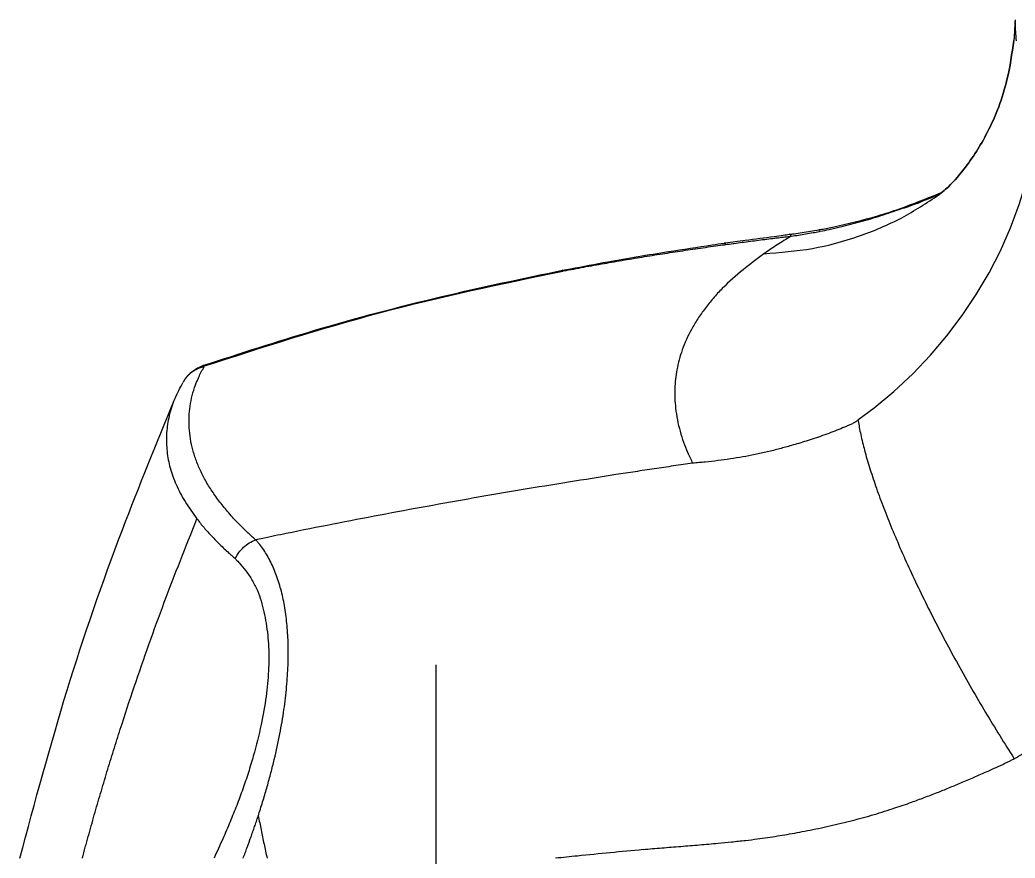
# Model space of a CAD drawing. Extents: x 589 to 1183, y 15 to 435.
# Drawn here: x 961.29 to 1005.05, y 195.07 to 231.92 of the extents above; entities that cross this region are included whole.
import ezdxf

# ---------------------------------------------------------------- set-up
doc = ezdxf.new("R2010")
doc.units = 0
doc.header["$LTSCALE"] = 7
doc.header["$MEASUREMENT"] = 0
doc.linetypes.add('CENTER', pattern=[2, 1.25, -0.25, 0.25, -0.25])
doc.layers.add('CL', color=1, linetype='CENTER')
doc.layers.add('DWG', color=7, linetype='CONTINUOUS')

msp = doc.modelspace()

# ---------------------------------------------------------------- linework, layer by layer
at = {"layer": 'CL'}
msp.add_line((979.5815971870834, 203.5737976793171), (979.5815971831148, 145.0737976986172), dxfattribs=at)
at = {"layer": 'DWG'}
for p, q in [((1001.709659046083, 224.2282409621171), (1001.724845856783, 224.239119630317)), ((995.1326492581829, 222.4913389302174), (995.1323029362829, 222.4912950852167)), ((992.2626783653832, 222.105208104017), (992.2620158172831, 222.1051182341171)), ((969.3300482356835, 216.7199090033173), (969.329690669183, 216.7197847236171)), ((968.6517184341828, 216.251116751117), (968.6455860287833, 216.244157770117)), ((968.5277533404833, 216.0929019758169), (968.4681963130834, 215.997456690417)), ((968.1031835330832, 215.2635482517171), (968.1031073171825, 215.2633678743168))]:
    msp.add_line(p, q, dxfattribs=at)
msp.add_lwpolyline([(998.1339775365823, 214.3318099803173), (998.8536369603821, 214.8618926219169), (999.7270170872821, 215.587860395417), (1000.553120847082, 216.359817487617), (1001.329845456482, 217.1741021556172), (1002.055523190882, 218.0274333324173), (1002.728703854882, 218.9169106273175), (1003.347574704482, 219.8395611400174), (1003.909960446682, 220.7921944408172), (1004.413758298282, 221.7713300609175), (1004.856865475982, 222.7740313548175), (1005.236961667382, 223.7960927562171), (1005.551146481882, 224.8315503368176), (1005.797752194782, 225.8760172557177), (1005.975546140082, 226.9268650340173), (1006.082933102982, 227.9807219676177)], dxfattribs=at)
for points in [[(1005.052378617082, 231.915649717017), (1005.013056899882, 231.181485158917)], [(1005.052477788183, 231.913831396017), (1005.051103232483, 231.7972360913172), (1005.101109004182, 230.9998035106173)], [(1005.013056899882, 231.181485158917), (1004.997552467582, 231.0130265319171)], [(1004.997552467582, 231.0130265319171), (1004.695022812083, 229.2853013822169), (1003.827646488883, 226.9684892445171), (1002.798813148983, 225.3478544351169), (1001.998466283982, 224.4702370882169), (1001.724877509283, 224.2390792466172)], [(1001.724877509283, 224.2390792466172), (1001.998466283983, 224.4702370882169), (1002.798813149083, 225.3478544351169), (1003.827646488883, 226.9684892445171), (1004.695022812083, 229.2853013822169), (1004.997552467583, 231.0130265319171)], [(993.9970977094827, 221.6350976254171), (996.1418368273835, 221.8739176799172), (998.1734630993833, 222.4081548638169), (1000.069421445183, 223.221747045317), (1001.709658981883, 224.2282410519169)], [(1000.016817322683, 223.6258594838173), (1001.669346696883, 224.2672795487169)], [(1000.022618915583, 223.610060079217), (1000.342340313083, 223.726766453417), (1000.645755675483, 223.842098091417), (1000.967283305283, 223.9691175144171), (1001.317873175883, 224.1136073434172), (1001.670324259583, 224.2648663080172)], [(1000.024587783383, 223.6102243821169), (1000.361757529683, 223.7168190207171), (1001.567816441583, 224.190406566117)], [(1001.567816441583, 224.190406566117), (1001.812667846983, 224.3053295908171)], [(1001.669346696883, 224.2672795487169), (1001.705313369083, 224.282845581417)], [(1001.670106495383, 224.2647757504169), (1001.860344166183, 224.349088794017)], [(1001.670324259583, 224.2648663080172), (1001.706346826183, 224.2799132908171)], [(1001.705313369083, 224.282845581417), (1001.870693722983, 224.3553344487173)], [(1001.706346826183, 224.2799132908171), (1001.866406229183, 224.348511934717)], [(996.8744751170834, 222.7062564497173), (997.3759663907831, 222.8200410984173), (998.2684604753831, 223.0508164466173), (999.151622792383, 223.3146747599171), (999.5894889346828, 223.4585491166172), (1000.024634639283, 223.6100935430168)], [(997.0181611831831, 222.8040941859172), (999.0204567038827, 223.305930514317), (999.9687908887827, 223.6093149414173)], [(999.9687908887827, 223.6093149414173), (1000.016817322683, 223.6258594838173)], [(996.4699316083834, 222.6974351875169), (997.0181611831831, 222.8040941859172)], [(992.6558077849832, 222.0879356335172), (992.6914388047835, 222.0927385400173), (993.051759150083, 222.1408494305169), (993.7724684924833, 222.2345704311169), (994.4930346915835, 222.3249148923169), (994.5815189457835, 222.3357766576173)], [(992.7388598176831, 222.171053522517), (993.1863831714827, 222.231514905317), (994.4600887640827, 222.3993467897171), (994.8614989550833, 222.4536030360168)], [(995.2132166299825, 222.4117682194169), (994.8886650086833, 222.2134830275172), (994.5944533028833, 222.0286792786173), (993.9970980123826, 221.635097830117)], [(994.5815189457835, 222.3357766576173), (994.853177881083, 222.368805166117), (995.1430104027831, 222.4035120502172)], [(994.8614989550833, 222.4536030360168), (995.132316858183, 222.4911960356171)], [(995.2132168523831, 222.411768350617), (995.1744465548827, 222.467881623817), (995.1415736944828, 222.4908273983169), (995.1326602266827, 222.4912343702172)], [(995.1328692426832, 222.4909537399171), (995.3314213180829, 222.5191792468167)], [(995.1430104027831, 222.4035120502172), (995.2132089297829, 222.4118355042169)], [(995.2132168523831, 222.411768350617), (995.5305601897826, 222.458566565917), (995.8484986255835, 222.5098858701172), (996.1664320014834, 222.5657028651171), (996.4332675741834, 222.6160896415167)], [(995.3314213180829, 222.5191792468167), (996.0525555025833, 222.6238906976168), (996.4193005803827, 222.685655668417)], [(996.4192696075834, 222.688217051817), (996.4699316083834, 222.6974351875169)], [(996.4839809175828, 222.625629605217), (996.4484048723834, 222.6730428567171), (996.4203802018828, 222.6858988667173), (996.419831460983, 222.685781557017)], [(996.4332675741834, 222.6160896415167), (996.4837601589834, 222.6259941528169)], [(996.4839045760828, 222.6256150137169), (996.8744751170834, 222.7062564497173)], [(985.1968281488835, 220.8825833602168), (985.642079682083, 220.9668221329171), (986.0875087145832, 221.049395526617), (986.9788211777832, 221.2096404220169), (987.8706093315832, 221.363506534417), (988.7627169672833, 221.5111823517173), (989.6549878763826, 221.652856361517), (990.5472658502831, 221.7887170515169), (990.9933586714833, 221.8545263041169), (991.439394680483, 221.918952909617), (991.8853543515834, 221.9820204291173), (992.272379305683, 222.0356807031171)], [(985.4967968570827, 220.9757844532169), (987.1457539023831, 221.2847769552172), (989.8079156123831, 221.7301035158171), (991.7390215211826, 222.0268512280172)], [(991.7390215211826, 222.0268512280172), (992.2620305546834, 222.1052549116171)], [(992.3312174674829, 222.0437520000169), (992.298218187183, 222.0876878474173), (992.2697694819826, 222.105033204617), (992.2626869030828, 222.1051333016171)], [(992.2626974943832, 222.1050717912171), (992.3215606155827, 222.113319397617)], [(992.272379305683, 222.0356807031171), (992.3312181662832, 222.0437524245172)], [(992.3215606155827, 222.113319397617), (992.7388598176831, 222.171053522517)], [(992.3312108498831, 222.0438058308173), (992.6558077849832, 222.0879356335172)], [(993.9970980292828, 221.6350978612172), (993.0919003404833, 220.934006301417), (992.1776966293828, 220.1107266025169), (991.7780319110834, 219.6774963640173), (991.4208709973827, 219.2326179324173), (991.1004629205827, 218.7757179754171), (990.8224524163834, 218.313655969117), (990.4154549024834, 217.4079084696168), (990.1833710200826, 216.5400046979171), (990.0869474471829, 215.7081254208169), (990.1246348973827, 214.8513370517171), (990.3228471666835, 213.8350779666171), (990.4762530264834, 213.352062455717), (990.649121839283, 212.909633980717), (990.8748915363831, 212.432674794017)], [(969.3701977327828, 216.6891075937169), (977.1431238135829, 219.0493212786168), (985.1622578864835, 220.8759702852171)], [(969.3713949104831, 216.7339264735169), (974.2626559185828, 218.2722271354169), (979.8527639903832, 219.7565639150171), (985.1548837487835, 220.9130167037169)], [(985.1594082853835, 220.913218199817), (985.1549626694832, 220.9126878728171)], [(985.1968279556831, 220.8825836256169), (985.1769461052827, 220.9047611809169), (985.1600335944831, 220.9132013844173), (985.1594082853835, 220.913218199817)], [(985.1601195479834, 220.9088435889171), (985.4967968570827, 220.9757844532169)], [(985.1622578864835, 220.8759702852171), (985.1968282636835, 220.8825827594173)], [(968.8573874605827, 216.4476587135168), (969.1061482809828, 216.6164542480169)], [(969.096191720083, 216.0727489467172), (969.1581609131827, 216.2143894778173), (969.2687462563827, 216.4424842883172), (969.3925612682833, 216.6702648547171)], [(969.3702136701831, 216.6890838929171), (969.0997085609833, 216.5903775353172)], [(969.1061482809828, 216.6164542480169), (969.3293859504829, 216.7198828804171)], [(969.2501946073835, 216.6317290190173), (969.1121011173827, 216.5783053083169)], [(969.3925691453833, 216.6702500772171), (969.2501946073835, 216.6317290190173)], [(969.3297747222832, 216.719817629717), (969.3713949104831, 216.7339264735169)], [(969.3702059841826, 216.6891114146169), (969.3297913958831, 216.7183657502173)], [(969.3925667979829, 216.6702619550169), (969.3701828432831, 216.6891121932172)], [(968.5277554458835, 216.092902163517), (968.550678974083, 216.1254433052172), (968.6349753109835, 216.231954528917), (968.6517192816827, 216.2511159994169)], [(968.7358707298827, 216.331720658317), (968.5644330257828, 216.1438804934169), (968.5277707820833, 216.0928900440172)], [(968.6456026206833, 216.2441432100168), (968.7408074130826, 216.344135242517)], [(968.6847641223831, 216.286932795017), (968.6518402209831, 216.2510088981171)], [(968.7364998112835, 216.3387606183169), (968.6847641223831, 216.286932795017)], [(969.1121011173827, 216.5783053083169), (969.0739428432835, 216.5605209891173), (968.7934534544829, 216.381448856117), (968.7358707298827, 216.331720658317)], [(969.0997085609833, 216.5903775353172), (968.7913024403833, 216.3882764664168), (968.7364998112835, 216.3387606183169)], [(968.7408074130826, 216.344135242517), (968.8573874605827, 216.4476587135168)], [(968.1036753123835, 215.2634608004173), (968.4682448882832, 215.9974306294171)], [(971.6578247956832, 209.062723867517), (971.592207926883, 209.1212392415171), (971.5272845421832, 209.179810602817), (971.3995170273829, 209.2971263468171), (971.2745346470829, 209.4146681052171), (971.1523528936832, 209.5324301446171), (970.9164531513834, 209.768592164917), (970.6919414032827, 210.005566768217), (970.4789412349828, 210.243308332917), (970.2775762687834, 210.4817712019171), (969.9102464458829, 210.9606782128171), (969.5909318991826, 211.4419157549171), (969.3205995538829, 211.9251037408171), (969.1002846737829, 212.409918950917), (968.9310209142832, 212.896036920517), (968.8133552465833, 213.382674801217), (968.7467774220831, 213.867946041117), (968.7631967899833, 214.8254616831173), (968.8446939658834, 215.2938873873172), (968.9759792346831, 215.756249483517), (969.096191720083, 216.0727489467172)], [(961.293505873783, 195.073796376417), (963.3721350778833, 202.4519776193169), (965.7985990179832, 209.499399529617), (968.1032029495827, 215.263327344217)], [(968.1031017657833, 215.2633702201169), (968.0532802998832, 215.1409002742171), (967.8353443092828, 214.4153784411169), (967.7413587130832, 213.677184460917), (967.7641416662827, 212.942174850117), (967.9010848375829, 212.2243212185172), (968.161695650283, 211.4993251480171), (968.5561184423832, 210.746761163917), (969.0774738259834, 209.983099033617)], [(997.934928824483, 214.185210074817), (997.787700666483, 214.1176195655171), (997.6336667991827, 214.0493940542169), (997.3060968071832, 213.9120721781171), (996.9554634497827, 213.7755649180172), (996.5906707700833, 213.643201408617), (996.2233516678834, 213.518501862417), (995.8703950290828, 213.4047421381169), (995.5421919623832, 213.3036405507171), (995.2176927950832, 213.207731765717)], [(998.151920397283, 214.3017816321171), (998.0483638358828, 214.2449980183171), (997.934928824483, 214.185210074817)], [(998.1519336257834, 214.3015035282169), (998.2021587619829, 214.0027958287169), (998.2658863290826, 213.685693044617), (998.4328341498831, 212.9992743840171), (998.6507459883833, 212.2481960481171), (998.9175907451827, 211.4384065388172), (999.2313373205834, 210.575854357917), (999.5899546151832, 209.666488007317), (999.9914115293832, 208.716255988817), (1000.433676963683, 207.731106804217), (1001.429617705383, 205.6819819973171), (1002.547071600783, 203.5773568662171), (1003.752442424083, 201.4776048967169), (1005.012132738883, 199.443102962417)], [(995.2176927950832, 213.207731765717), (994.6992287724834, 213.0645479381169), (994.157298911683, 212.929657254617), (993.6173986803833, 212.810716353217), (993.0783695726832, 212.707814447017), (992.5339081504835, 212.6185179557169), (991.9840743477826, 212.542643055217), (991.4305189411834, 212.480568360317), (991.1528615008829, 212.454824352217), (990.8748927075831, 212.432672485917)], [(990.8748926160833, 212.432672472517), (990.0314538417833, 212.3089058107171), (989.1880377570833, 212.183536660217), (988.3452068184833, 212.0565870375171), (987.503523358183, 211.928078940417)], [(987.5036725012833, 211.927111490417), (983.3406634687826, 211.256723054317), (979.1940003432828, 210.531281557717), (975.0644716031829, 209.750411485117), (973.006478284783, 209.339088154017), (971.9792352763834, 209.128186629717), (971.6580881111831, 209.0614846383171)], [(964.0394394678833, 195.0737976872169), (964.0554460706835, 195.1332076681169), (964.0714818302831, 195.1926095009171), (964.1036408035834, 195.3113886735171), (964.1683084513834, 195.5488487053171), (964.2334421489832, 195.7861770019172), (964.2990416338826, 196.0233727830171), (964.4316369154831, 196.4973636766172), (964.5660921960834, 196.970815142517), (964.8405743547828, 197.916074815917), (965.1224713102829, 198.8591018536172), (965.4117662627832, 199.799846305817), (965.7084424125833, 200.7382582230171), (966.3238711053828, 202.6078846532171), (966.9686229906829, 204.467581546817), (967.6425636708827, 206.3169493062171), (969.0774738245827, 209.983099032517)], [(969.0774738245827, 209.983099032517), (969.3889347705826, 209.5975934554172), (969.7255698845829, 209.221738622417), (969.902248726683, 209.0384725617171), (970.0856797431834, 208.8561713289171), (970.2806485367828, 208.6698322105171), (970.4859644630833, 208.481945268717), (970.5854852514831, 208.394461554617), (970.6877556467834, 208.302829663417), (970.7579195632834, 208.2359821350169)], [(970.7580677556825, 208.2362807263171), (970.9207310067832, 208.504054713417), (971.1314299925825, 208.736567216617), (971.3803881419835, 208.9255485756171), (971.6578288833834, 209.0627291301171)], [(971.7747464808826, 196.935814580617), (971.7937506923827, 196.9942877302169), (971.892907102183, 197.3049053954171), (971.9904099758833, 197.620110360017), (972.0810726294831, 197.9239975487171), (972.1678621057827, 198.224714578517), (972.3318353512832, 198.822559011217), (972.479786133883, 199.4078659832171), (972.7239383087826, 200.5325831891171), (972.903186290383, 201.5991405330169), (972.9698948030828, 202.1095321527171), (973.0220096957828, 202.6076054426171), (973.0831264723829, 203.558240513617), (973.0890399547834, 204.4523571166171), (973.072092288683, 204.8781106858171), (973.0417481252834, 205.291358148517), (972.9416350426827, 206.0751833818172), (972.7887110564834, 206.803433048417), (972.5829913732832, 207.475492568117), (972.4605242455827, 207.788601964817), (972.3251678480829, 208.084422752717), (972.1770659978829, 208.3613579370171), (972.016371873483, 208.617796801117), (971.8432409950829, 208.852125235717), (971.7520603731828, 208.9604936327171), (971.6578288829833, 209.0627291313172)], [(970.7579195632834, 208.2359821350169), (970.8036416607829, 208.1903871114171), (970.9368197705835, 208.0491569702172), (971.2294910733826, 207.6967097443171), (971.5106985073826, 207.2803182124171), (971.734477219783, 206.8364177413171), (971.9001280374832, 206.3749410841169), (972.023720430283, 205.894035120717), (972.1191466508835, 205.394442899317), (972.2281397780835, 204.361599660017), (972.2238842895831, 203.3031830033169), (972.1175974977832, 202.182696231617), (971.9003729442829, 200.9413896382171), (971.5572936640829, 199.5602372727171), (971.3395836603831, 198.838441752717), (971.0942401067832, 198.110410704217), (970.8262192256834, 197.3869939297169), (970.5382839360827, 196.6727520304171), (970.2149604897832, 195.9234256436171), (969.8333462001829, 195.0748326922171)], [(1005.012132783283, 199.443102988017), (1005.782312445583, 199.893164584817), (1006.536592662183, 200.347042711817), (1007.277302848283, 200.8076199964171), (1008.006772463783, 201.277779091417), (1009.441307821983, 202.2583733243171), (1010.151032484283, 202.7745737682171), (1010.858834327983, 203.3118865668171)], [(999.7675651977834, 197.2758986551171), (1000.503001079383, 197.5292505836171), (1001.060901243183, 197.735388343717), (1001.622647660383, 197.9510825841171), (1002.134213188483, 198.160068875917), (1002.659915311783, 198.379178843817), (1003.229965783083, 198.622418952217), (1003.861358844983, 198.9016271968171), (1004.216444538283, 199.061435311917), (1004.608394188383, 199.2388027438169)], [(1004.608394188383, 199.2388027438169), (1005.012132783283, 199.443102988017)], [(971.1099374461828, 195.0737976835171), (971.1988923146828, 195.308024036917), (971.2847898099835, 195.5380506898171), (971.4510137897832, 195.9955003329171), (971.5331496798835, 196.226479563217), (971.6133581052827, 196.455535592117), (971.691198400983, 196.6837392523171), (971.7315895775828, 196.8048912234171), (971.774742662883, 196.935817169817)], [(971.774742662883, 196.935817169817), (971.8987471010832, 196.312366559717), (972.0273835489834, 195.690984806017), (972.1605489710828, 195.0737878989171)], [(991.9955418413829, 195.7268943670169), (992.5852112887833, 195.787593052017), (993.1963865824828, 195.8523058476171), (993.7178402353829, 195.9168649644171), (994.1704021764826, 195.981282732417), (995.0280784252827, 196.1167689582171), (995.9186736038828, 196.2807539317171), (996.9011102982831, 196.489051313717), (997.9087844195828, 196.731830008317), (998.8534001642829, 196.992109770717), (999.7675651916834, 197.2758986480171)], [(988.7012319440828, 195.453076739117), (989.5244683651827, 195.522564667617), (990.3480573846828, 195.590130287517), (991.1718600997829, 195.6574304047172), (991.995608362583, 195.7261107591171)], [(988.7012319440828, 195.453076739117), (989.5244683651827, 195.522564667617), (990.3480573846828, 195.590130287517), (991.1718600997829, 195.6574304047172), (991.995608362583, 195.7261107591171)], [(984.8367695004827, 195.078787548217), (984.8475801771829, 195.0799160110171), (985.809342388583, 195.1788662811171), (988.7006440106834, 195.4594689327171)], [(984.8367695004827, 195.078787548217), (984.8475801771829, 195.0799160110171), (985.809342388583, 195.1788662811171), (988.7006440106834, 195.4594689327171)]]:
    msp.add_spline(points, degree=3, dxfattribs=at)

doc.saveas('drawing.dxf')
